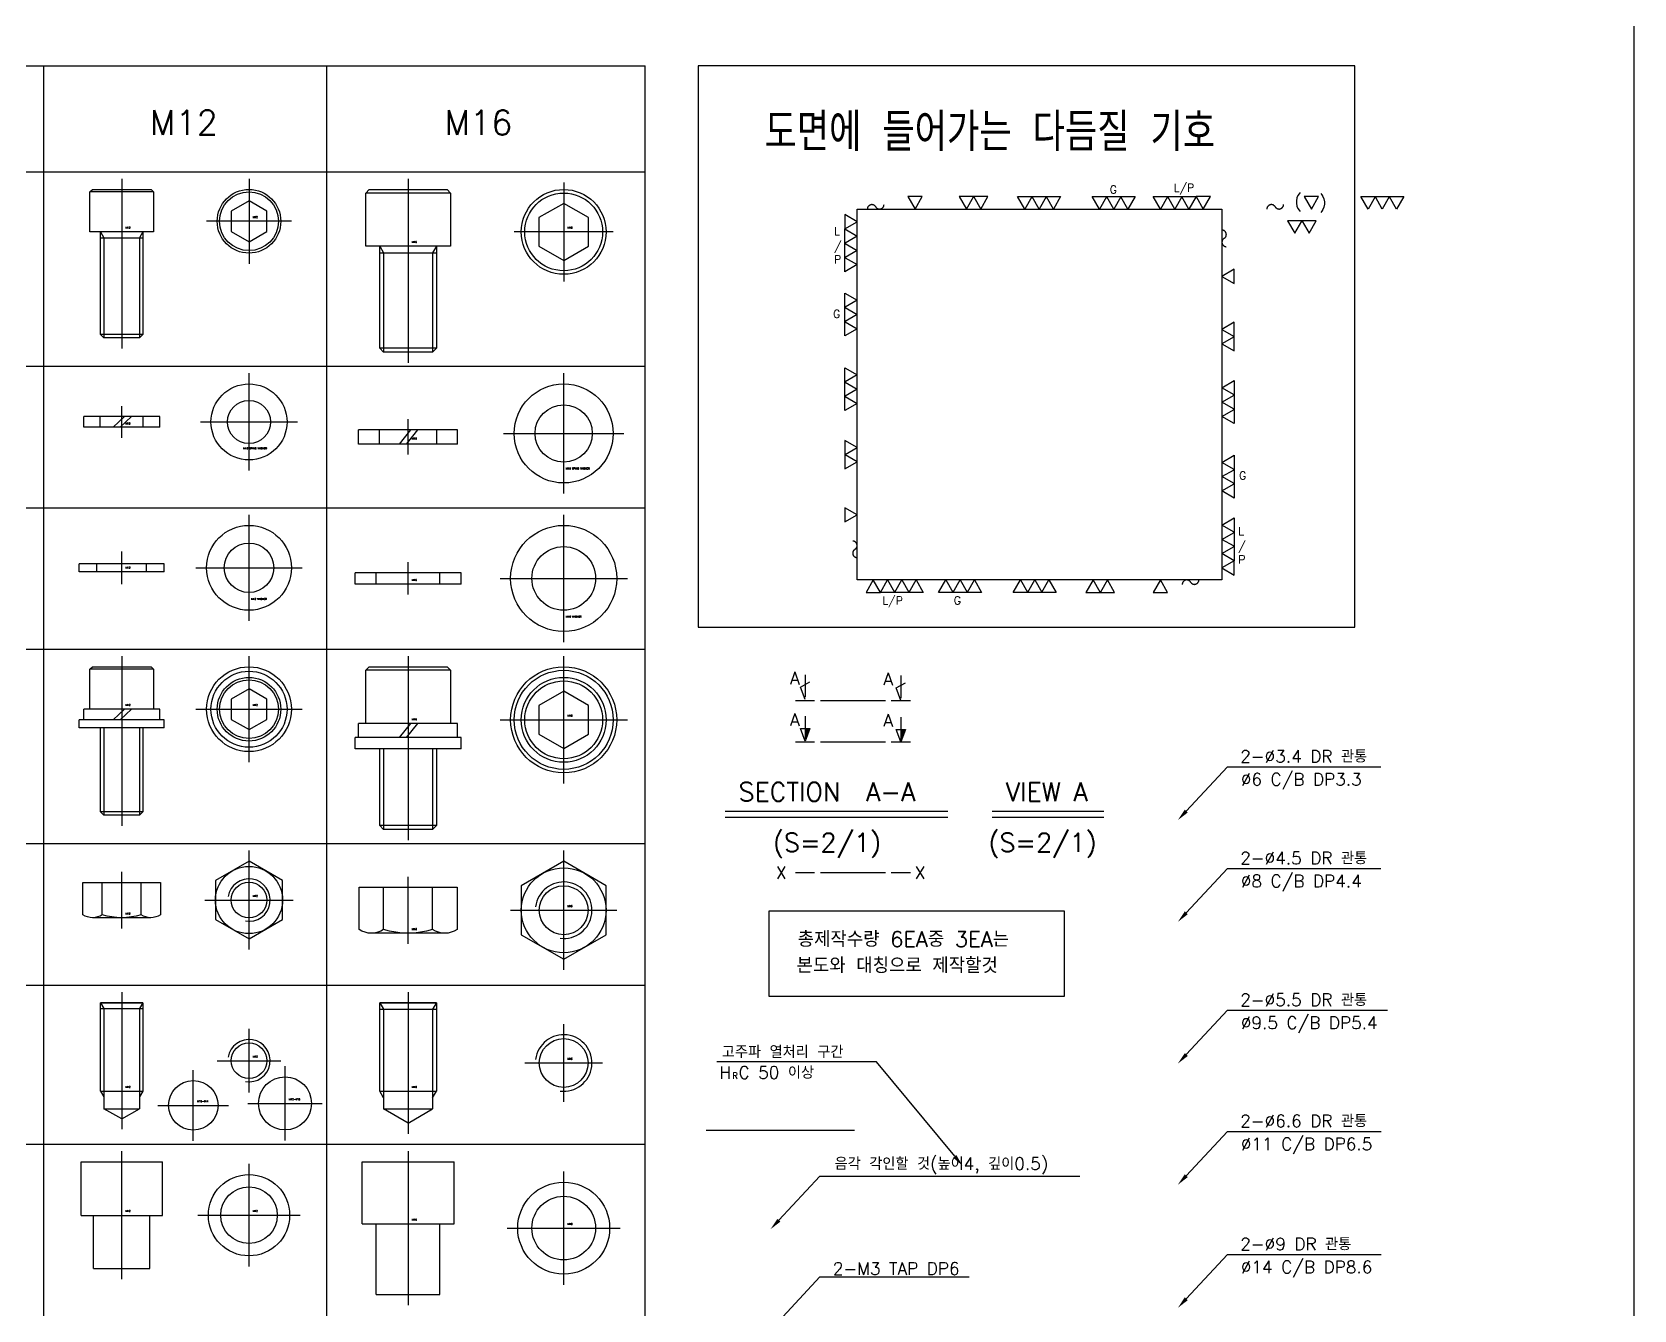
# Model space of a CAD drawing. Header units: millimetres. Extents: x -69 to 11173, y 1341 to 6119.
# Drawn here: x 2973.1 to 3426.1, y 5145.9 to 5507.4 of the extents above; entities that cross this region are included whole.
import ezdxf

# ---------------------------------------------------------------- set-up
doc = ezdxf.new("R2010")
doc.units = ezdxf.units.MM
for name, pattern in [('CENTER', [50.8, 31.75, -6.35, 6.35, -6.35]), ('HIDDEN', [9.525, 6.35, -3.175]), ('PHANTOM', [63.5, 31.75, -6.35, 6.35, -6.35, 6.35, -6.35])]:
    doc.linetypes.add(name, pattern=pattern)
for name, color, linetype in [('1', 220, 'CENTER'), ('3', 223, 'HIDDEN'), ('4', 3, 'PHANTOM'), ('5', 3, 'Continuous')]:
    doc.layers.add(name, color=color, linetype=linetype)
doc.styles.get("Standard").update_dxf_attribs({"font": 'romans.shx', "bigfont": 'whgtxt.shx'})

msp = doc.modelspace()

# ---------------------------------------------------------------- hatches: boundary and pattern name
at = {"layer": '3'}
for points in [[(3191.73922, 5310.34696), (3191.73922, 5306.84696), (3193.05172, 5310.34696)], [(3218.77957, 5310.12129), (3218.77957, 5306.62129), (3220.09207, 5310.12129)]]:
    msp.add_hatch(color=256, dxfattribs=at).paths.add_polyline_path(points)

# ---------------------------------------------------------------- linework, layer by layer
at = {"color": 8}
for p, q in [((2586.43952, 5497.83639), (3146.43952, 5497.83639)), ((2976.43952, 4920.33639), (2976.43952, 5497.83639)), ((3056.43952, 4920.33639), (3056.43952, 5497.83639)), ((3146.43952, 4920.33639), (3146.43952, 5497.83639)), ((3161.44826, 5497.83639), (3161.44826, 5339.06458)), ((3347.19564, 5497.83639), (3161.44826, 5497.83639)), ((3347.19564, 5339.06458), (3347.19564, 5497.83639)), ((2586.43952, 5467.83639), (3146.43952, 5467.83639)), ((2586.43952, 5412.83639), (3146.43952, 5412.83639)), ((2586.43952, 5372.83639), (3146.43952, 5372.83639)), ((3161.44826, 5339.06458), (3347.19564, 5339.06458)), ((2586.43952, 5332.83639), (3146.43952, 5332.83639)), ((2586.43952, 5277.83639), (3146.43952, 5277.83639)), ((2586.43952, 5237.83639), (3146.43952, 5237.83639)), ((2586.43952, 5192.83639), (3146.43952, 5192.83639))]:
    msp.add_line(p, q, dxfattribs=at)
for p, q in [((2989.43952, 5462.13639), (2990.13952, 5462.83639)), ((3007.43952, 5462.13639), (2989.43952, 5462.13639)), ((2989.43952, 5450.83639), (2989.43952, 5462.13639)), ((2990.13952, 5462.83639), (3006.73952, 5462.83639)), ((3006.73952, 5462.83639), (3007.43952, 5462.13639)), ((3007.43952, 5462.13639), (3007.43952, 5450.83639)), ((3034.43952, 5459.60639), (3029.43952, 5456.72639)), ((3039.43952, 5456.72639), (3034.43952, 5459.60639)), ((3067.43952, 5461.83639), (3068.43952, 5462.83639)), ((3091.43952, 5461.83639), (3067.43952, 5461.83639)), ((3067.43952, 5446.83639), (3067.43952, 5461.83639)), ((3068.43952, 5462.83639), (3090.43952, 5462.83639)), ((3090.43952, 5462.83639), (3091.43952, 5461.83639)), ((3091.43952, 5461.83639), (3091.43952, 5446.83639)), ((3029.43952, 5456.72639), (3029.43952, 5450.94639)), ((3039.43952, 5450.94639), (3039.43952, 5456.72639)), ((3123.43952, 5458.91439), (3116.43952, 5454.88239)), ((3116.43952, 5454.88239), (3116.43952, 5446.79039)), ((3130.43952, 5454.88239), (3123.43952, 5458.91439)), ((3130.43952, 5446.79039), (3130.43952, 5454.88239)), ((3007.43952, 5450.83639), (2989.43952, 5450.83639)), ((2992.43952, 5421.7836), (2992.43952, 5450.83639)), ((3004.43952, 5450.83639), (3004.43952, 5421.7836)), ((3029.43952, 5450.94639), (3034.43952, 5448.06639)), ((3034.43952, 5448.06639), (3039.43952, 5450.94639)), ((2992.43952, 5449.19576), (3004.43952, 5449.19576)), ((3091.43952, 5446.83639), (3067.43952, 5446.83639)), ((3071.43952, 5417.91892), (3071.43952, 5446.83639)), ((3087.43952, 5446.83639), (3087.43952, 5417.91892)), ((3116.43952, 5446.79039), (3123.43952, 5442.75839)), ((3123.43952, 5442.75839), (3130.43952, 5446.79039)), ((3071.43952, 5444.96139), (3087.43952, 5444.96139)), ((2993.38674, 5420.83639), (2992.43952, 5421.7836)), ((3004.43952, 5421.7836), (2992.43952, 5421.7836)), ((3003.49231, 5420.83639), (2993.38674, 5420.83639)), ((3004.43952, 5421.7836), (3003.49231, 5420.83639)), ((3087.43952, 5417.91892), (3071.43952, 5417.91892)), ((3072.52205, 5416.83639), (3071.43952, 5417.91892)), ((3086.35699, 5416.83639), (3072.52205, 5416.83639)), ((3087.43952, 5417.91892), (3086.35699, 5416.83639)), ((3009.18952, 5398.58639), (2987.68952, 5398.58639)), ((2987.68952, 5395.58639), (2987.68952, 5398.58639)), ((2995.99957, 5395.58639), (2999.19957, 5398.58639)), ((2997.97947, 5395.58639), (3001.17947, 5398.58639)), ((3009.18952, 5395.58639), (3009.18952, 5398.58639)), ((3009.18952, 5395.58639), (2987.68952, 5395.58639)), ((3093.43952, 5394.83639), (3065.43952, 5394.83639)), ((3065.43952, 5390.83639), (3065.43952, 5394.83639)), ((3076.99957, 5390.83639), (3080.19957, 5394.83639)), ((3078.97947, 5390.83639), (3082.17947, 5394.83639)), ((3093.43952, 5390.83639), (3093.43952, 5394.83639)), ((3093.43952, 5390.83639), (3065.43952, 5390.83639)), ((3010.43952, 5356.98639), (2986.43952, 5356.98639)), ((2986.43952, 5354.68639), (2986.43952, 5356.98639)), ((3010.43952, 5354.68639), (3010.43952, 5356.98639)), ((3010.43952, 5354.68639), (2986.43952, 5354.68639)), ((3094.43952, 5354.43639), (3064.43952, 5354.43639)), ((3064.43952, 5351.23639), (3064.43952, 5354.43639)), ((3094.43952, 5351.23639), (3064.43952, 5351.23639)), ((3094.43952, 5351.23639), (3094.43952, 5354.43639)), ((2989.43952, 5327.13639), (2990.13952, 5327.83639)), ((2989.43952, 5315.83639), (2989.43952, 5327.13639)), ((3007.43952, 5327.13639), (2989.43952, 5327.13639)), ((2990.13952, 5327.83639), (3006.73952, 5327.83639)), ((3006.73952, 5327.83639), (3007.43952, 5327.13639)), ((3007.43952, 5327.13639), (3007.43952, 5315.83639)), ((3067.43952, 5326.83639), (3068.43952, 5327.83639)), ((3067.43952, 5311.83639), (3067.43952, 5326.83639)), ((3091.43952, 5326.83639), (3067.43952, 5326.83639)), ((3068.43952, 5327.83639), (3090.43952, 5327.83639)), ((3090.43952, 5327.83639), (3091.43952, 5326.83639)), ((3091.43952, 5326.83639), (3091.43952, 5311.83639)), ((3034.43952, 5321.60639), (3029.43952, 5318.72639)), ((3039.43952, 5318.72639), (3034.43952, 5321.60639)), ((3123.43952, 5320.91439), (3116.43952, 5316.88239)), ((3130.43952, 5316.88239), (3123.43952, 5320.91439)), ((3009.18952, 5315.83639), (2987.68952, 5315.83639)), ((2987.68952, 5312.83639), (2987.68952, 5315.83639)), ((3007.43952, 5315.83639), (2989.43952, 5315.83639)), ((2995.99957, 5312.83639), (2999.19957, 5315.83639)), ((2997.97947, 5312.83639), (3001.17947, 5315.83639)), ((3009.18952, 5312.83639), (3009.18952, 5315.83639)), ((3029.43952, 5318.72639), (3029.43952, 5312.94639)), ((3039.43952, 5312.94639), (3039.43952, 5318.72639)), ((3116.43952, 5316.88239), (3116.43952, 5308.79039)), ((3130.43952, 5308.79039), (3130.43952, 5316.88239)), ((3010.43952, 5312.83639), (2986.43952, 5312.83639)), ((2986.43952, 5310.53639), (2986.43952, 5312.83639)), ((3010.43952, 5310.53639), (2986.43952, 5310.53639)), ((3009.18952, 5312.83639), (2987.68952, 5312.83639)), ((2992.43952, 5286.7836), (2992.43952, 5310.53639)), ((3004.43952, 5310.53639), (3004.43952, 5286.7836)), ((3010.43952, 5310.53639), (3010.43952, 5312.83639)), ((3029.43952, 5312.94639), (3034.43952, 5310.06639)), ((3034.43952, 5310.06639), (3039.43952, 5312.94639)), ((3093.43952, 5311.83639), (3065.43952, 5311.83639)), ((3065.43952, 5307.83639), (3065.43952, 5311.83639)), ((3091.43952, 5311.83639), (3067.43952, 5311.83639)), ((3076.99957, 5307.83639), (3080.19957, 5311.83639)), ((3078.97947, 5307.83639), (3082.17947, 5311.83639)), ((3093.43952, 5307.83639), (3093.43952, 5311.83639)), ((3094.43952, 5307.83639), (3064.43952, 5307.83639)), ((3064.43952, 5304.63639), (3064.43952, 5307.83639)), ((3093.43952, 5307.83639), (3065.43952, 5307.83639)), ((3094.43952, 5304.63639), (3094.43952, 5307.83639)), ((3116.43952, 5308.79039), (3123.43952, 5304.75839)), ((3123.43952, 5304.75839), (3130.43952, 5308.79039)), ((3094.43952, 5304.63639), (3064.43952, 5304.63639)), ((3071.43952, 5282.91892), (3071.43952, 5304.63639)), ((3087.43952, 5304.63639), (3087.43952, 5282.91892)), ((2993.38674, 5285.83639), (2992.43952, 5286.7836)), ((3004.43952, 5286.7836), (2992.43952, 5286.7836)), ((3003.49231, 5285.83639), (2993.38674, 5285.83639)), ((3004.43952, 5286.7836), (3003.49231, 5285.83639)), ((3087.43952, 5282.91892), (3071.43952, 5282.91892)), ((3072.52205, 5281.83639), (3071.43952, 5282.91892)), ((3087.43952, 5282.91892), (3086.35699, 5281.83639)), ((3244.65256, 5285.32683), (3276.17178, 5285.32683)), ((3086.35699, 5281.83639), (3072.52205, 5281.83639)), ((2992.95469, 5257.71524), (2992.95469, 5266.86673)), ((3003.92435, 5257.71524), (3003.92435, 5266.86673)), ((3072.51132, 5253.55178), (3072.51132, 5265.47998)), ((3086.36773, 5253.55178), (3086.36773, 5265.47998)), ((3006.66676, 5256.86673), (2990.21228, 5256.86673)), ((3089.83183, 5252.47998), (3069.04722, 5252.47998)), ((2992.43952, 5232.83639), (2993.38674, 5231.19576)), ((3004.43952, 5232.83639), (2992.43952, 5232.83639)), ((2992.43952, 5232.83639), (3004.43952, 5232.83639)), ((3004.43952, 5232.83639), (3003.49231, 5231.19576)), ((3071.43952, 5232.83639), (3087.43952, 5232.83639)), ((3087.43952, 5232.83639), (3071.43952, 5232.83639)), ((3071.43952, 5232.83639), (3072.52205, 5230.96139)), ((3087.43952, 5232.83639), (3086.35699, 5230.96139)), ((2992.43952, 5231.19576), (3004.43952, 5231.19576)), ((2993.38674, 5231.19576), (2993.38674, 5202.83639)), ((3003.49231, 5231.19576), (3003.49231, 5202.83639)), ((3071.43952, 5230.96139), (3087.43952, 5230.96139)), ((3072.52205, 5230.96139), (3072.52205, 5202.83639)), ((3086.35699, 5230.96139), (3086.35699, 5202.83639)), ((2992.43952, 5207.83639), (3004.43952, 5207.83639)), ((3071.43952, 5207.83639), (3087.43952, 5207.83639)), ((2993.38674, 5202.83639), (3003.49231, 5202.83639)), ((2998.43952, 5200.03639), (2993.38674, 5202.83639)), ((2998.43952, 5200.03639), (3003.49231, 5202.83639)), ((3072.52205, 5202.83639), (3086.35699, 5202.83639)), ((3079.43952, 5198.74137), (3072.52205, 5202.83639)), ((3079.43952, 5198.74137), (3086.35699, 5202.83639)), ((2986.93952, 5187.83639), (3009.93952, 5187.83639)), ((2986.93952, 5172.63639), (2986.93952, 5187.83639)), ((3009.93952, 5172.63639), (3009.93952, 5187.83639)), ((3066.43952, 5187.83639), (3092.43952, 5187.83639)), ((3066.43952, 5170.33639), (3066.43952, 5187.83639)), ((3092.43952, 5170.33639), (3092.43952, 5187.83639)), ((2986.93952, 5172.63639), (3009.93952, 5172.63639)), ((2990.43952, 5157.63639), (2990.43952, 5172.63639)), ((3006.43952, 5157.63639), (3006.43952, 5172.63639)), ((3066.43952, 5170.33639), (3092.43952, 5170.33639)), ((3070.43952, 5150.33639), (3070.43952, 5170.33639)), ((3088.43952, 5150.33639), (3088.43952, 5170.33639)), ((2990.43952, 5157.63639), (3006.43952, 5157.63639)), ((3070.43952, 5150.33639), (3088.43952, 5150.33639))]:
    msp.add_line(p, q)
msp.add_lwpolyline([(2498.09085, 5745.87219), (3426.13132, 5745.87219), (3426.13132, 4813.76463), (2498.09085, 4813.76463)], close=True)
for points in [[(3043.93952, 5256.38191), (3043.93952, 5267.35156), (3034.43952, 5272.83639), (3024.93952, 5267.35156), (3024.93952, 5256.38191), (3034.43952, 5250.89708), (3043.93952, 5256.38191)], [(3135.43952, 5252.05178), (3135.43952, 5265.90819), (3123.43952, 5272.83639), (3111.43952, 5265.90819), (3111.43952, 5252.05178), (3123.43952, 5245.12358), (3135.43952, 5252.05178)], [(3135.43952, 5252.05178), (3135.43952, 5265.90819), (3123.43952, 5272.83639), (3111.43952, 5265.90819), (3111.43952, 5252.05178), (3123.43952, 5245.12358), (3135.43952, 5252.05178)], [(3234.0347, 5189.38629), (3211.90937, 5216.10181), (3166.72187, 5216.10181)]]:
    msp.add_lwpolyline(points)
for points in [[(3009.40918, 5266.86673), (3009.40918, 5257.71524, -0.309401076), (3003.92435, 5257.71524, -0.154700538), (2992.95469, 5257.71524, -0.309401076), (2987.46987, 5257.71524), (2987.46987, 5266.86673), (3009.40918, 5266.86673)], [(3093.29593, 5265.47998), (3093.29593, 5253.55178, -0.309401076), (3086.36773, 5253.55178, -0.154700538), (3072.51132, 5253.55178, -0.309401076), (3065.58312, 5253.55178), (3065.58312, 5265.47998), (3093.29593, 5265.47998)]]:
    msp.add_lwpolyline(points, format="xyb")
for centre, radius in [((3034.43952, 5453.83639), 9), ((3034.43952, 5453.83639), 8.3), ((3123.43952, 5450.83639), 12), ((3123.43952, 5450.83639), 11), ((3034.43952, 5397.08639), 10.75), ((3123.43952, 5393.83639), 14), ((3034.43952, 5397.08639), 6.1), ((3123.43952, 5393.83639), 8.1), ((3034.43952, 5355.83639), 12), ((3123.43952, 5352.83639), 15), ((3034.43952, 5355.83639), 7), ((3123.43952, 5352.83639), 9), ((3034.43952, 5315.83639), 12), ((3034.43952, 5315.83639), 10.75), ((3034.43952, 5315.83639), 9), ((3034.43952, 5315.83639), 8.3), ((3123.43952, 5312.83639), 15), ((3123.43952, 5312.83639), 14), ((3123.43952, 5312.83639), 12), ((3123.43952, 5312.83639), 11), ((3034.43952, 5261.86673), 9.5), ((3123.43952, 5258.97998), 12), ((3123.43952, 5258.97998), 12), ((3034.43952, 5261.86673), 5.05278), ((3123.43952, 5258.97998), 6.91747), ((3123.43952, 5258.97998), 6.91747), ((3034.43952, 5216.43639), 5.05278), ((3123.43952, 5215.78888), 6.91747), ((3018.67497, 5203.7998), 7), ((3044.62423, 5204.35276), 7.5), ((3034.43952, 5172.73639), 11.5), ((3034.43952, 5172.73639), 8), ((3123.43952, 5169.08639), 13), ((3123.43952, 5169.08639), 9)]:
    msp.add_circle(centre, radius)
msp.add_solid([(3234.48397, 5189.75836), (3236.26714, 5186.6907), (3233.58544, 5189.01421)])
at = {"layer": '1', "ltscale": 5}
msp.add_line((2998.43952, 5465.83639), (2998.43952, 5417.83639), dxfattribs=at)
at = {"layer": '1', "ltscale": 7}
for p, q in [((3034.43952, 5465.83639), (3034.43952, 5441.83639)), ((3046.43952, 5453.83639), (3022.43952, 5453.83639)), ((3034.43952, 5383.33639), (3034.43952, 5410.83639)), ((3020.68952, 5397.08639), (3048.18952, 5397.08639)), ((3034.43952, 5247.89708), (3034.43952, 5275.83639)), ((2998.43952, 5253.86673), (2998.43952, 5269.86673)), ((3079.43952, 5249.47998), (3079.43952, 5268.47998)), ((3021.93952, 5261.86673), (3046.93952, 5261.86673)), ((2998.43952, 5235.83639), (2998.43952, 5197.03639)), ((3079.43952, 5235.83639), (3079.43952, 5195.74137)), ((3034.43952, 5207.43639), (3034.43952, 5225.43639)), ((3123.43952, 5204.78888), (3123.43952, 5226.78888)), ((3025.43952, 5216.43639), (3043.43952, 5216.43639)), ((3044.62423, 5193.85276), (3044.62423, 5214.85276)), ((3112.43952, 5215.78888), (3134.43952, 5215.78888)), ((3018.67497, 5193.7998), (3018.67497, 5213.7998)), ((3008.67497, 5203.7998), (3028.67497, 5203.7998)), ((3034.12423, 5204.35276), (3055.12423, 5204.35276)), ((2998.43952, 5154.63639), (2998.43952, 5190.83639))]:
    msp.add_line(p, q, dxfattribs=at)
at = {"layer": '1', "ltscale": 10}
for p, q in [((3079.43952, 5465.83639), (3079.43952, 5413.83639)), ((3123.43952, 5464.83639), (3123.43952, 5436.83639)), ((3137.43952, 5450.83639), (3109.43952, 5450.83639)), ((3123.43952, 5376.83639), (3123.43952, 5410.83639)), ((3106.43952, 5393.83639), (3140.43952, 5393.83639)), ((3123.43952, 5334.83639), (3123.43952, 5370.83639)), ((3105.43952, 5352.83639), (3141.43952, 5352.83639)), ((3079.43952, 5330.83639), (3079.43952, 5278.83639)), ((3123.43952, 5294.83639), (3123.43952, 5330.83639)), ((3105.43952, 5312.83639), (3141.43952, 5312.83639)), ((3079.43952, 5190.83639), (3079.43952, 5147.33639))]:
    msp.add_line(p, q, dxfattribs=at)
at = {"layer": '1', "linetype": 'ByBlock'}
for p, q in [((2992.43952, 5450.83639), (2993.38674, 5449.19576)), ((3004.43952, 5450.83639), (3003.49231, 5449.19576)), ((2993.38674, 5449.19576), (2993.38674, 5420.83639)), ((3003.49231, 5449.19576), (3003.49231, 5420.83639)), ((3071.43952, 5446.83639), (3072.52205, 5444.96139)), ((3087.43952, 5446.83639), (3086.35699, 5444.96139)), ((3072.52205, 5444.96139), (3072.52205, 5416.83639)), ((3086.35699, 5444.96139), (3086.35699, 5416.83639)), ((2993.38674, 5310.53639), (2993.38674, 5285.83639)), ((3003.49231, 5310.53639), (3003.49231, 5285.83639)), ((3072.52205, 5304.63639), (3072.52205, 5281.83639)), ((3086.35699, 5304.63639), (3086.35699, 5281.83639)), ((2992.43952, 5207.83639), (2992.43952, 5232.83639)), ((3004.43952, 5232.83639), (3004.43952, 5207.83639)), ((3071.43952, 5207.83639), (3071.43952, 5232.83639)), ((3087.43952, 5232.83639), (3087.43952, 5207.83639)), ((2992.43952, 5207.83639), (2993.38674, 5206.19576)), ((3004.43952, 5207.83639), (3003.49231, 5206.19576)), ((3072.52205, 5205.96139), (3071.43952, 5207.83639)), ((3086.35699, 5205.96139), (3087.43952, 5207.83639))]:
    msp.add_line(p, q, dxfattribs=at)
at = {"layer": '1', "ltscale": 4}
for p, q in [((2998.43952, 5392.58639), (2998.43952, 5401.58639)), ((3079.43952, 5387.83639), (3079.43952, 5397.83639)), ((2998.43952, 5351.23639), (2998.43952, 5360.43639)), ((3079.43952, 5348.23639), (3079.43952, 5357.43639))]:
    msp.add_line(p, q, dxfattribs=at)
at = {"layer": '1', "ltscale": 8}
for p, q in [((3034.43952, 5340.83639), (3034.43952, 5370.83639)), ((3019.43952, 5355.83639), (3049.43952, 5355.83639)), ((2998.43952, 5330.83639), (2998.43952, 5282.83639)), ((3034.43952, 5300.83639), (3034.43952, 5330.83639)), ((3019.43952, 5315.83639), (3049.43952, 5315.83639)), ((3034.43952, 5158.23639), (3034.43952, 5187.23639)), ((3019.93952, 5172.73639), (3048.93952, 5172.73639))]:
    msp.add_line(p, q, dxfattribs=at)
at = {"layer": '1', "ltscale": 9}
for p, q in [((3123.43952, 5242.12358), (3123.43952, 5275.83639)), ((3123.43952, 5242.12358), (3123.43952, 5275.83639)), ((3108.43952, 5258.97998), (3138.43952, 5258.97998)), ((3108.43952, 5258.97998), (3138.43952, 5258.97998)), ((3123.43952, 5153.08639), (3123.43952, 5185.08639)), ((3107.43952, 5169.08639), (3139.43952, 5169.08639))]:
    msp.add_line(p, q, dxfattribs=at)
at = {"layer": '1', "linetype": 'ByBlock'}
for centre, radius, start, end in [((3034.43952, 5261.86673), 6, 260.4059318, 170.4059318), ((3123.43952, 5258.97998), 8, 262.8192442, 172.8192442), ((3123.43952, 5258.97998), 8, 262.8192442, 172.8192442), ((3123.43952, 5215.78888), 8, 262.8192442, 172.8192442), ((3034.43952, 5216.43639), 6, 260.4059318, 170.4059318)]:
    msp.add_arc(centre, radius, start, end, dxfattribs=at)
at = {"layer": '3'}
for p, q in [((3224.84184, 5460.80417), (3220.80039, 5460.80417)), ((3220.80039, 5460.80417), (3222.82112, 5457.30417)), ((3222.82112, 5457.30417), (3224.84184, 5460.80417)), ((3239.35624, 5460.80417), (3235.31479, 5460.80417)), ((3235.31479, 5460.80417), (3237.33551, 5457.30417)), ((3237.33551, 5457.30417), (3239.31249, 5460.72839)), ((3243.39769, 5460.80417), (3239.35624, 5460.80417)), ((3239.39999, 5460.72839), (3241.37696, 5457.30417)), ((3241.37696, 5457.30417), (3243.39769, 5460.80417)), ((3253.84538, 5457.30417), (3251.82465, 5460.80417)), ((3251.82465, 5460.80417), (3255.86611, 5460.80417)), ((3255.82236, 5460.72839), (3253.84538, 5457.30417)), ((3255.86611, 5460.80417), (3259.90756, 5460.80417)), ((3257.88683, 5457.30417), (3255.90986, 5460.72839)), ((3259.86381, 5460.72839), (3257.88683, 5457.30417)), ((3259.90756, 5460.80417), (3263.94901, 5460.80417)), ((3261.92828, 5457.30417), (3259.95131, 5460.72839)), ((3263.94901, 5460.80417), (3261.92828, 5457.30417)), ((3274.94735, 5457.30417), (3272.92663, 5460.80417)), ((3272.92663, 5460.80417), (3276.96808, 5460.80417)), ((3276.92433, 5460.72839), (3274.94735, 5457.30417)), ((3276.96808, 5460.80417), (3281.00953, 5460.80417)), ((3278.98881, 5457.30417), (3277.01183, 5460.72839)), ((3280.96578, 5460.72839), (3278.98881, 5457.30417)), ((3281.00953, 5460.80417), (3285.05098, 5460.80417)), ((3283.03026, 5457.30417), (3281.05328, 5460.72839)), ((3285.05098, 5460.80417), (3283.03026, 5457.30417)), ((3292.19976, 5457.30417), (3290.17903, 5460.80417)), ((3290.17903, 5460.80417), (3294.22048, 5460.80417)), ((3294.17673, 5460.72839), (3292.19976, 5457.30417)), ((3294.22048, 5460.80417), (3298.26193, 5460.80417)), ((3296.24121, 5457.30417), (3294.26423, 5460.72839)), ((3298.21818, 5460.72839), (3296.24121, 5457.30417)), ((3298.26193, 5460.80417), (3302.30339, 5460.80417)), ((3300.28266, 5457.30417), (3298.30568, 5460.72839)), ((3302.30339, 5460.80417), (3300.28266, 5457.30417)), ((3306.34484, 5460.80417), (3302.30339, 5460.80417)), ((3302.30339, 5460.80417), (3304.32411, 5457.30417)), ((3304.32411, 5457.30417), (3306.34484, 5460.80417)), ((3336.94554, 5460.80417), (3332.90409, 5460.80417)), ((3332.90409, 5460.80417), (3334.92482, 5457.30417)), ((3334.92482, 5457.30417), (3336.94554, 5460.80417)), ((3350.92455, 5457.30417), (3348.90383, 5460.80417)), ((3348.90383, 5460.80417), (3352.94528, 5460.80417)), ((3352.90153, 5460.72839), (3350.92455, 5457.30417)), ((3352.94528, 5460.80417), (3356.98673, 5460.80417)), ((3354.966, 5457.30417), (3352.98903, 5460.72839)), ((3356.94298, 5460.72839), (3354.966, 5457.30417)), ((3356.98673, 5460.80417), (3361.02818, 5460.80417)), ((3359.00745, 5457.30417), (3357.03048, 5460.72839)), ((3361.02818, 5460.80417), (3359.00745, 5457.30417)), ((3206.43285, 5453.69446), (3202.93285, 5455.71519)), ((3202.93285, 5455.71519), (3202.93285, 5451.67373)), ((3202.93285, 5451.67373), (3206.43285, 5453.69446)), ((3202.93285, 5447.63228), (3202.93285, 5451.67373)), ((3202.93285, 5451.67373), (3206.43285, 5449.65301)), ((3332.21873, 5453.97584), (3328.17728, 5453.97584)), ((3328.17728, 5453.97584), (3330.198, 5450.47584)), ((3330.198, 5450.47584), (3332.17498, 5453.90006)), ((3336.26018, 5453.97584), (3332.21873, 5453.97584)), ((3332.26248, 5453.90006), (3334.23945, 5450.47584)), ((3334.23945, 5450.47584), (3336.26018, 5453.97584)), ((3202.93285, 5443.59083), (3202.93285, 5447.63228)), ((3206.43285, 5449.65301), (3203.00863, 5447.67603)), ((3203.00863, 5447.58853), (3206.43285, 5445.61156)), ((3202.93285, 5439.54938), (3202.93285, 5443.59083)), ((3206.43285, 5441.5701), (3202.93285, 5439.54938)), ((3206.43285, 5445.61156), (3203.00863, 5443.63458)), ((3203.00863, 5443.54708), (3206.43285, 5441.5701)), ((3313.10804, 5440.27453), (3309.60804, 5438.25381)), ((3309.60804, 5438.25381), (3313.10804, 5436.23308)), ((3313.10804, 5436.23308), (3313.10804, 5440.27453)), ((3202.93285, 5429.4824), (3202.93285, 5433.52385)), ((3202.93285, 5433.52385), (3206.43285, 5431.50313)), ((3202.93285, 5425.44095), (3202.93285, 5429.4824)), ((3206.43285, 5431.50313), (3203.00863, 5429.52615)), ((3203.00863, 5429.43865), (3206.43285, 5427.46168)), ((3202.93285, 5421.3995), (3202.93285, 5425.44095)), ((3206.43285, 5423.42022), (3202.93285, 5421.3995)), ((3206.43285, 5427.46168), (3203.00863, 5425.4847)), ((3203.00863, 5425.3972), (3206.43285, 5423.42022)), ((3313.10804, 5425.28544), (3309.60804, 5423.26471)), ((3309.60804, 5423.26471), (3313.03227, 5421.28774)), ((3313.10804, 5421.24399), (3313.10804, 5425.28544)), ((3313.03227, 5421.20024), (3309.60804, 5419.22326)), ((3309.60804, 5419.22326), (3313.10804, 5417.20254)), ((3313.10804, 5417.20254), (3313.10804, 5421.24399)), ((3202.93285, 5408.38043), (3202.93285, 5412.42188)), ((3202.93285, 5412.42188), (3206.43285, 5410.40115)), ((3206.43285, 5410.40115), (3203.00863, 5408.42418)), ((3202.93285, 5404.33898), (3202.93285, 5408.38043)), ((3203.00863, 5408.33668), (3206.43285, 5406.3597)), ((3206.43285, 5406.3597), (3203.00863, 5404.38273)), ((3309.60804, 5406.75485), (3313.10804, 5408.77557)), ((3313.03227, 5404.77787), (3309.60804, 5406.75485)), ((3313.10804, 5408.77557), (3313.10804, 5404.73412)), ((3202.93285, 5400.29752), (3202.93285, 5404.33898)), ((3206.43285, 5402.31825), (3202.93285, 5400.29752)), ((3203.00863, 5404.29523), (3206.43285, 5402.31825)), ((3309.60804, 5402.71339), (3313.03227, 5404.69037)), ((3313.03227, 5400.73642), (3309.60804, 5402.71339)), ((3309.60804, 5398.67194), (3313.03227, 5400.64892)), ((3313.10804, 5404.73412), (3313.10804, 5400.69267)), ((3313.10804, 5400.69267), (3313.10804, 5396.65122)), ((3313.10804, 5396.65122), (3309.60804, 5398.67194)), ((3206.43285, 5389.84983), (3202.93285, 5391.87056)), ((3202.93285, 5391.87056), (3202.93285, 5387.82911)), ((3202.93285, 5387.82911), (3202.93285, 5383.78766)), ((3203.00863, 5387.87286), (3206.43285, 5389.84983)), ((3206.43285, 5385.80838), (3203.00863, 5387.78536)), ((3309.60804, 5385.65287), (3313.10804, 5387.6736)), ((3313.10804, 5387.6736), (3313.10804, 5383.63215)), ((3202.93285, 5383.78766), (3206.43285, 5385.80838)), ((3313.03227, 5383.6759), (3309.60804, 5385.65287)), ((3309.60804, 5381.61142), (3313.03227, 5383.5884)), ((3313.10804, 5383.63215), (3313.10804, 5379.59069)), ((3313.03227, 5379.63444), (3309.60804, 5381.61142)), ((3309.60804, 5377.56997), (3313.03227, 5379.54694)), ((3313.10804, 5379.59069), (3313.10804, 5375.54924)), ((3313.10804, 5375.54924), (3309.60804, 5377.56997)), ((3206.43285, 5370.81929), (3202.93285, 5372.84002)), ((3202.93285, 5372.84002), (3202.93285, 5368.79856)), ((3202.93285, 5368.79856), (3206.43285, 5370.81929)), ((3309.60804, 5367.92573), (3313.10804, 5369.94646)), ((3313.10804, 5369.94646), (3313.10804, 5365.90501)), ((3313.03227, 5365.94876), (3309.60804, 5367.92573)), ((3309.60804, 5363.88428), (3313.03227, 5365.86126)), ((3313.10804, 5365.90501), (3313.10804, 5361.86356)), ((3313.03227, 5361.90731), (3309.60804, 5363.88428)), ((3309.60804, 5359.84283), (3313.03227, 5361.81981)), ((3313.10804, 5357.8221), (3309.60804, 5359.84283)), ((3313.10804, 5361.86356), (3313.10804, 5357.8221)), ((3313.10804, 5357.8221), (3309.60804, 5355.80138)), ((3309.60804, 5355.80138), (3313.10804, 5353.78065)), ((3313.10804, 5353.78065), (3313.10804, 5357.8221)), ((3211.0037, 5352.39508), (3208.98298, 5348.89508)), ((3213.02443, 5348.89508), (3211.0037, 5352.39508)), ((3213.02443, 5348.89508), (3215.04515, 5352.39508)), ((3215.04515, 5352.39508), (3217.02213, 5348.97086)), ((3217.10963, 5348.97086), (3219.08661, 5352.39508)), ((3219.08661, 5352.39508), (3221.06358, 5348.97086)), ((3221.15108, 5348.97086), (3223.12806, 5352.39508)), ((3223.12806, 5352.39508), (3225.14878, 5348.89508)), ((3229.48458, 5348.89508), (3231.5053, 5352.39508)), ((3231.5053, 5352.39508), (3233.48228, 5348.97086)), ((3233.56978, 5348.97086), (3235.54675, 5352.39508)), ((3235.54675, 5352.39508), (3237.52373, 5348.97086)), ((3237.61123, 5348.97086), (3239.58821, 5352.39508)), ((3239.58821, 5352.39508), (3241.60893, 5348.89508)), ((3250.58655, 5348.89508), (3252.60728, 5352.39508)), ((3252.60728, 5352.39508), (3254.58425, 5348.97086)), ((3254.67175, 5348.97086), (3256.64873, 5352.39508)), ((3256.64873, 5352.39508), (3258.6257, 5348.97086)), ((3258.7132, 5348.97086), (3260.69018, 5352.39508)), ((3260.69018, 5352.39508), (3262.71091, 5348.89508)), ((3273.1586, 5352.39508), (3271.13787, 5348.89508)), ((3275.13557, 5348.97086), (3273.1586, 5352.39508)), ((3277.20005, 5352.39508), (3275.22307, 5348.97086)), ((3279.22077, 5348.89508), (3277.20005, 5352.39508)), ((3292.18914, 5352.39508), (3290.16841, 5348.89508)), ((3294.20987, 5348.89508), (3292.18914, 5352.39508)), ((3208.98298, 5348.89508), (3213.02443, 5348.89508)), ((3217.06588, 5348.89508), (3213.02443, 5348.89508)), ((3221.10733, 5348.89508), (3217.06588, 5348.89508)), ((3225.14878, 5348.89508), (3221.10733, 5348.89508)), ((3233.52603, 5348.89508), (3229.48458, 5348.89508)), ((3237.56748, 5348.89508), (3233.52603, 5348.89508)), ((3241.60893, 5348.89508), (3237.56748, 5348.89508)), ((3254.628, 5348.89508), (3250.58655, 5348.89508)), ((3258.66945, 5348.89508), (3254.628, 5348.89508)), ((3262.71091, 5348.89508), (3258.66945, 5348.89508)), ((3271.13787, 5348.89508), (3275.17932, 5348.89508)), ((3275.17932, 5348.89508), (3279.22077, 5348.89508)), ((3290.16841, 5348.89508), (3294.20987, 5348.89508)), ((3190.42672, 5322.07247), (3193.05172, 5323.57247)), ((3191.73922, 5325.57247), (3191.73922, 5318.57247)), ((3218.77957, 5325.34679), (3218.77957, 5318.34679)), ((3191.73922, 5318.57247), (3190.42672, 5322.07247)), ((3217.46707, 5321.84679), (3220.09207, 5323.34679)), ((3218.77957, 5318.34679), (3217.46707, 5321.84679)), ((3191.73922, 5306.84696), (3190.42672, 5310.34696)), ((3190.42672, 5310.34696), (3193.05172, 5310.34696)), ((3191.73922, 5313.84696), (3191.73922, 5306.84696)), ((3193.05172, 5310.34696), (3191.73922, 5306.84696)), ((3217.46707, 5310.12129), (3220.09207, 5310.12129)), ((3218.77957, 5306.62129), (3217.46707, 5310.12129)), ((3218.77957, 5313.62129), (3218.77957, 5306.62129)), ((3220.09207, 5310.12129), (3218.77957, 5306.62129))]:
    msp.add_line(p, q, dxfattribs=at)
for centre, radius, start, end in [((3239.35624, 5460.70313), 0.05052, 30, 150), ((3255.86611, 5460.70313), 0.05052, 30, 150), ((3259.90756, 5460.70313), 0.05052, 30, 150), ((3276.96808, 5460.70313), 0.05052, 30, 150), ((3281.00953, 5460.70313), 0.05052, 30, 150), ((3294.22048, 5460.70313), 0.05052, 30, 150), ((3298.26193, 5460.70313), 0.05052, 30, 150), ((3352.94528, 5460.70313), 0.05052, 30, 150), ((3356.98673, 5460.70313), 0.05052, 30, 150), ((3210.5964, 5457.28176), 1.26295, 30.5886652, 178.8792022), ((3212.7708, 5458.56712), 1.26295, 210.5886652, 358.8792022), ((3323.58202, 5457.28176), 1.26295, 30.5886652, 178.8792022), ((3325.75643, 5458.56712), 1.26295, 210.5886652, 358.8792022), ((3309.58564, 5450.08834), 1.26295, 300.5886652, 88.8792022), ((3332.21873, 5453.8748), 0.05052, 30, 150), ((3203.03389, 5447.63228), 0.05052, 120, 240), ((3310.871, 5447.91393), 1.26295, 120.5886652, 268.8792022), ((3203.03389, 5443.59083), 0.05052, 120, 240), ((3203.03389, 5429.4824), 0.05052, 120, 240), ((3203.03389, 5425.44095), 0.05052, 120, 240), ((3313.00701, 5421.24399), 0.05052, 300, 60), ((3203.03389, 5408.38043), 0.05052, 120, 240), ((3203.03389, 5404.33898), 0.05052, 120, 240), ((3313.00701, 5404.73412), 0.05052, 300, 60), ((3313.00701, 5400.69267), 0.05052, 300, 60), ((3203.03389, 5387.82911), 0.05052, 120, 240), ((3313.00701, 5383.63215), 0.05052, 300, 60), ((3313.00701, 5379.59069), 0.05052, 300, 60), ((3313.00701, 5365.90501), 0.05052, 300, 60), ((3206.45526, 5359.96134), 1.26295, 120.5886652, 268.8792022), ((3205.1699, 5362.13574), 1.26295, 300.5886652, 88.8792022), ((3313.00701, 5361.86356), 0.05052, 300, 60), ((3299.64717, 5351.13213), 1.26295, 30.5886652, 178.8792022), ((3301.82158, 5352.41749), 1.26295, 210.5886652, 358.8792022), ((3217.06588, 5348.99612), 0.05052, 210, 330), ((3221.10733, 5348.99612), 0.05052, 210, 330), ((3233.52603, 5348.99612), 0.05052, 210, 330), ((3237.56748, 5348.99612), 0.05052, 210, 330), ((3254.628, 5348.99612), 0.05052, 210, 330), ((3258.66945, 5348.99612), 0.05052, 210, 330), ((3275.17932, 5348.99612), 0.05052, 210, 330)]:
    msp.add_arc(centre, radius, start, end, dxfattribs=at)
at = {"layer": '4', "ltscale": 4}
for p, q in [((2992.33952, 5395.58639), (2992.33952, 5398.58639)), ((3004.53952, 5395.58639), (3004.53952, 5398.58639)), ((3071.33952, 5390.83639), (3071.33952, 5394.83639)), ((3087.53952, 5390.83639), (3087.53952, 5394.83639)), ((2991.43952, 5354.68639), (2991.43952, 5356.98639)), ((3005.43952, 5354.68639), (3005.43952, 5356.98639)), ((3070.43952, 5351.23639), (3070.43952, 5354.43639)), ((3088.43952, 5351.23639), (3088.43952, 5354.43639))]:
    msp.add_line(p, q, dxfattribs=at)
at = {"layer": '5', "ltscale": 5}
for p, q in [((3206.43285, 5457.30417), (3309.60804, 5457.30417)), ((3206.43285, 5352.39508), (3206.43285, 5457.30417)), ((3309.60804, 5457.30417), (3309.60804, 5352.39508)), ((3309.60804, 5352.39508), (3206.43285, 5352.39508)), ((3188.95237, 5318.34679), (3194.35676, 5318.34679)), ((3196.11422, 5318.34679), (3214.48922, 5318.34679)), ((3216.07737, 5318.34679), (3221.48176, 5318.34679)), ((3188.95237, 5306.62129), (3194.35676, 5306.62129)), ((3196.11422, 5306.62129), (3214.48922, 5306.62129)), ((3216.07737, 5306.62129), (3221.48176, 5306.62129)), ((3169.07876, 5287.0094), (3232.1172, 5287.0094)), ((3169.07876, 5285.32683), (3232.1172, 5285.32683)), ((3244.65256, 5287.0094), (3276.17178, 5287.0094)), ((3188.95237, 5269.66044), (3194.35676, 5269.66044)), ((3196.11422, 5269.66044), (3214.48922, 5269.66044)), ((3216.07737, 5269.66044), (3221.48176, 5269.66044)), ((3265.07503, 5258.74429), (3181.4912, 5258.74429)), ((3181.4912, 5258.74429), (3181.4912, 5234.64512)), ((3265.07503, 5234.64512), (3265.07503, 5258.74429)), ((3181.4912, 5234.64512), (3265.07503, 5234.64512)), ((3163.72061, 5196.79814), (3205.72061, 5196.79814))]:
    msp.add_line(p, q, dxfattribs=at)
for points in [[(3299.52042, 5287.02989), (3311.15053, 5299.55477), (3354.5047, 5299.55477)], [(3299.52042, 5258.25645), (3311.15053, 5270.78133), (3354.5047, 5270.78133)], [(3299.52042, 5218.17515), (3311.15053, 5230.70003), (3356.46303, 5230.70003)], [(3299.52042, 5183.90802), (3311.15053, 5196.4329), (3354.6297, 5196.4329)], [(3184.3035, 5171.30922), (3195.92682, 5183.76051), (3269.37474, 5183.76051)], [(3299.52042, 5149.09699), (3311.15053, 5161.62187), (3354.6297, 5161.62187)], [(3184.3035, 5142.80721), (3195.92682, 5155.25851), (3238.07266, 5155.25851)]]:
    msp.add_lwpolyline(points, dxfattribs=at)
for points in [[(3299.94789, 5286.63296), (3297.13886, 5284.4651), (3299.09296, 5287.42682)], [(3299.94789, 5257.85953), (3297.13886, 5255.69166), (3299.09296, 5258.65338)], [(3299.94789, 5217.77822), (3297.13886, 5215.61036), (3299.09296, 5218.57207)], [(3299.94789, 5183.5111), (3297.13886, 5181.34323), (3299.09296, 5184.30495)], [(3184.72991, 5170.91116), (3181.91515, 5168.75074), (3183.87708, 5171.70727)], [(3299.94789, 5148.70006), (3297.13886, 5146.5322), (3299.09296, 5149.49392)]]:
    msp.add_solid(points, dxfattribs=at)

# ---------------------------------------------------------------- texts
for s, height, p in [('M12', 7, (3006.44436, 5478.259)), ('M16', 7, (3089.73232, 5478.259)), ('A', 3.5, (3187.4532, 5322.8657)), ('A', 3.5, (3213.83729, 5322.64002)), ('A', 3.5, (3187.4532, 5311.1402)), ('A', 3.5, (3213.83729, 5310.91452)), ('SECTION  A-A', 5.25, (3172.90377, 5289.8674)), ('VIEW A', 5.25, (3248.47757, 5289.8674)), ('(S=2/1)', 5.25, (3182.58838, 5275.52384)), ('(S=2/1)', 5.25, (3243.56371, 5275.52384)), ('X', 3.5, (3183.42931, 5267.90036)), ('X', 3.5, (3222.7191, 5267.90036)), ('총제작수량 6EA중 3EA는', 4.375, (3189.6162, 5248.62162)), ('본도와 대칭으로 제작할것', 4.375, (3189.30409, 5241.18905))]:
    msp.add_text(s, height=height).set_placement(p)
at = {"color": 7, "true_color": 0xffffff, "width": 0.8}
msp.add_text('도면에 들어가는 다듬질 기호 ', height=10.8, dxfattribs=at).set_placement((3180.21928, 5473.68712))
at = {"color": 7}
for s, height, p in [('고주파 열처리 구간', 3.5, (3168.15265, 5217.16372)), ('H', 3.5, (3167.48598, 5211.33039)), ('C 50 이상', 3.5, (3172.90265, 5211.33039)), ('R', 1.75, (3171.15265, 5211.33039))]:
    msp.add_text(s, height=height, dxfattribs=at).set_placement(p)
at = {"layer": '3'}
for s, height, p in [('G', 2.26321, (3277.85309, 5461.67875)), ('L/P', 2.263213, (3295.95012, 5462.18424)), ('(', 3.5, (3330.05649, 5457.79241)), (')', 3.5, (3337.08349, 5457.53034)), ('M12', 0.5, (3035.52827, 5454.74974)), ('M12', 0.5, (2999.52827, 5451.74974)), ('M16', 0.5, (3124.52827, 5451.74974)), ('L', 2.26321, (3199.92431, 5449.88433)), ('M16', 0.5, (3080.52827, 5447.74974)), ('/', 2.26321, (3199.92431, 5445.68122)), ('P', 2.26321, (3199.92431, 5441.9092)), ('G', 2.26321, (3199.59827, 5426.50143)), ('M12', 0.5, (2999.52827, 5396.39974)), ('M16', 0.5, (3080.52827, 5392.14974)), ('M12 SPING WASHER', 0.5, (3032.82782, 5389.34661)), ('M16 SPING WASHER', 0.5, (3124.09282, 5383.66051)), ('G', 2.26321, (3314.42927, 5380.77625)), ('L', 2.26321, (3314.20645, 5365.02686)), ('/', 2.26321, (3314.20645, 5360.82375)), ('M12', 0.5, (2999.52827, 5355.59974)), ('P', 2.26321, (3314.20645, 5357.05173)), ('M16', 0.5, (3080.52827, 5352.14974)), ('M12 WASHER', 0.5, (3035.09282, 5346.76051)), ('L/P', 2.263213, (3213.5479, 5345.43193)), ('G', 2.26321, (3233.77931, 5345.47965)), ('M16 WASHER', 0.5, (3124.09282, 5341.76051)), ('M12', 0.5, (2999.52827, 5316.74974)), ('M12', 0.5, (3035.52827, 5316.74974)), ('M16', 0.5, (3080.52827, 5312.74974)), ('M16', 0.5, (3124.52827, 5313.74974)), ('M12', 0.5, (3035.52827, 5262.78009)), ('M16', 0.5, (3124.52827, 5259.89333)), ('M16', 0.5, (3124.52827, 5259.89333)), ('M12', 0.5, (2999.52827, 5257.78009)), ('M16', 0.5, (3080.52827, 5253.39333)), ('M12', 0.5, (3035.52827, 5217.34974)), ('M16', 0.5, (3124.52827, 5216.70223)), ('M12', 0.5, (2999.52827, 5208.74974)), ('M12-%%C15', 0.5, (3045.71299, 5205.26611)), ('M16', 0.5, (3080.52827, 5208.74974)), ('M12-%%C14', 0.5, (3019.76373, 5204.71315)), ('M12', 0.5, (2999.52827, 5173.64974)), ('M12', 0.5, (3035.52827, 5173.64974)), ('M16', 0.5, (3080.52827, 5171.24974)), ('M16', 0.5, (3124.52827, 5169.99974))]:
    msp.add_text(s, height=height, dxfattribs=at).set_placement(p)
at = {"layer": '3', "color": 7}
for s, p in [('2-∅3.4 DR 관통', (3314.77553, 5300.75502)), ('∅6 C/B DP3.3', (3314.9422, 5294.25502)), ('2-∅4.5 DR 관통', (3314.77553, 5271.98158)), ('∅8 C/B DP4.4', (3314.9422, 5265.48158)), ('2-∅5.5 DR 관통', (3314.77553, 5231.90028)), ('∅9.5 C/B DP5.4', (3314.9422, 5225.40028)), ('2-∅6.6 DR 관통', (3314.77553, 5197.63315)), ('∅11 C/B DP6.5', (3314.9422, 5191.13315)), ('음각 각인할 것(높이4, 깊이0.5)', (3200.05182, 5185.55218)), ('2-∅9 DR 관통', (3314.77553, 5162.82212)), ('∅14 C/B DP8.6', (3314.9422, 5156.32212)), ('2-M3 TAP DP6', (3199.55182, 5155.88351))]:
    msp.add_text(s, height=3.5, dxfattribs=at).set_placement(p)

doc.saveas('drawing.dxf')
